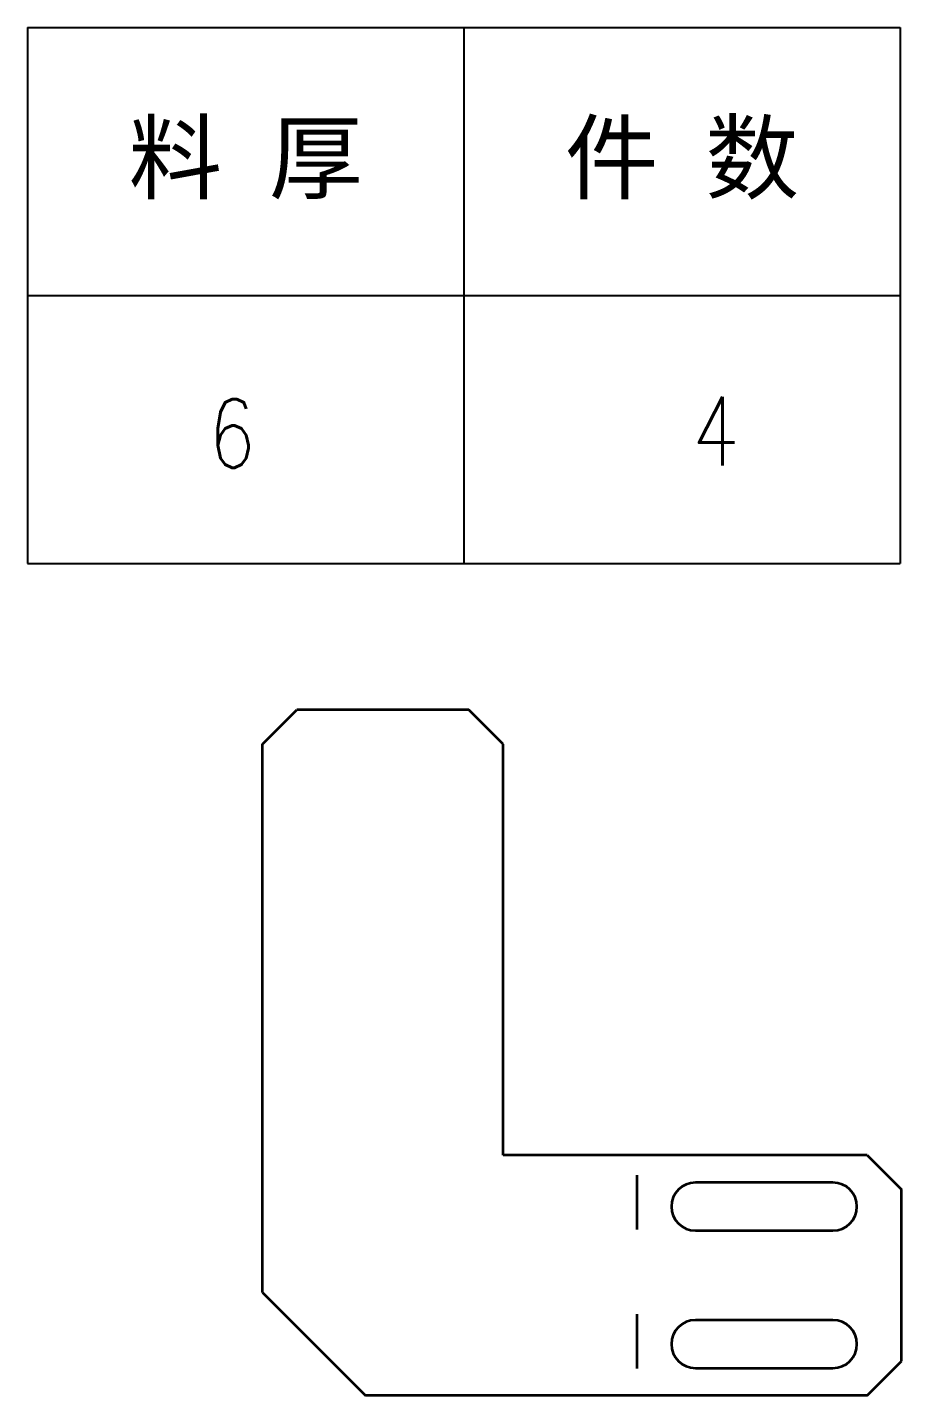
# Model space of a CAD drawing. Header units: millimetres. Extents: x -162325 to -83245, y 277409 to 326486.
# Drawn here: x -158817.5 to -158690.3, y 298695.9 to 298895 of the extents above; entities that cross this region are included whole.
import ezdxf
from ezdxf.enums import TextEntityAlignment as Align

# ---------------------------------------------------------------- set-up
doc = ezdxf.new("R2010")
doc.units = ezdxf.units.MM
doc.styles.add('DIM', font='romans.shx', dxfattribs={"width": 0.8, "bigfont": 'bigfont.shx'})
doc.styles.get("Standard").update_dxf_attribs({"font": 'txt', "bigfont": 'gbcbig.shx'})

# ---------------------------------------------------------------- blocks, each defined once
blk = doc.blocks.new('*T608')
at = {"color": 0, "linetype": 'ByBlock', "lineweight": -2, "transparency": 16777216}
for p, q in [((0, 0), (127, 0)), ((0, 0), (0, -78)), ((63.5, 0), (63.5, -78)), ((127, 0), (127, -78)), ((0, -39), (127, -39)), ((0, -78), (127, -78))]:
    blk.add_line(p, q, dxfattribs=at)
at = {"color": 0, "transparency": 16777216, "char_height": 10, "width": 60.5, "attachment_point": 5}
for s, insert in [('{\\fSimSun|b0|i0|c134|p2;料 厚}', (31.75, -19.5)), ('{\\fSimSun|b0|i0|c134|p2;件 数}', (95.25, -19.5))]:
    blk.add_mtext(s, dxfattribs=dict(at, insert=insert))
blk = doc.blocks.new('拆图参数')
blk.add_blockref('*T608', (-63.5, 78))
at = {"style": 'DIM', "width": 0.8}
blk.add_attdef('6', text='', height=10, dxfattribs=at).set_placement((-37.13, 18.91), align=Align.MIDDLE_LEFT)
blk.add_attdef('1', text='', height=10, dxfattribs=at).set_placement((36.65, 19.27), align=Align.MIDDLE_CENTER)

msp = doc.modelspace()

# ---------------------------------------------------------------- linework, layer by layer
at = {"color": 7, "lineweight": 35}
for p, q in [((-158783.301, 298790.716), (-158778.301, 298795.716)), ((-158753.301, 298795.716), (-158778.301, 298795.716)), ((-158748.301, 298790.716), (-158753.301, 298795.716)), ((-158783.301, 298710.936), (-158783.301, 298790.716)), ((-158748.301, 298730.936), (-158748.301, 298790.716)), ((-158695.301, 298730.936), (-158748.301, 298730.936)), ((-158695.301, 298730.936), (-158690.301, 298725.936)), ((-158728.801, 298720.091), (-158728.801, 298727.991)), ((-158700.301, 298726.936), (-158720.301, 298726.936)), ((-158690.301, 298700.936), (-158690.301, 298725.936)), ((-158720.301, 298719.936), (-158700.301, 298719.936)), ((-158783.301, 298710.936), (-158768.301, 298695.936)), ((-158728.801, 298699.892), (-158728.801, 298707.793)), ((-158700.301, 298706.936), (-158720.301, 298706.936)), ((-158720.301, 298699.936), (-158700.301, 298699.936)), ((-158695.301, 298695.936), (-158690.301, 298700.936)), ((-158695.301, 298695.936), (-158768.301, 298695.936))]:
    msp.add_line(p, q, dxfattribs=at)
for centre, start, end in [((-158720.301, 298723.436), 90, 270), ((-158700.301, 298723.436), 270, 90), ((-158720.301, 298703.436), 90, 270), ((-158700.301, 298703.436), 270, 90)]:
    msp.add_arc(centre, 3.5, start, end, dxfattribs=at)

# ---------------------------------------------------------------- block references
msp.add_blockref('拆图参数', (-158754.025, 298816.986)).add_auto_attribs({'1': '4', '6': '6'})

doc.saveas('drawing.dxf')
